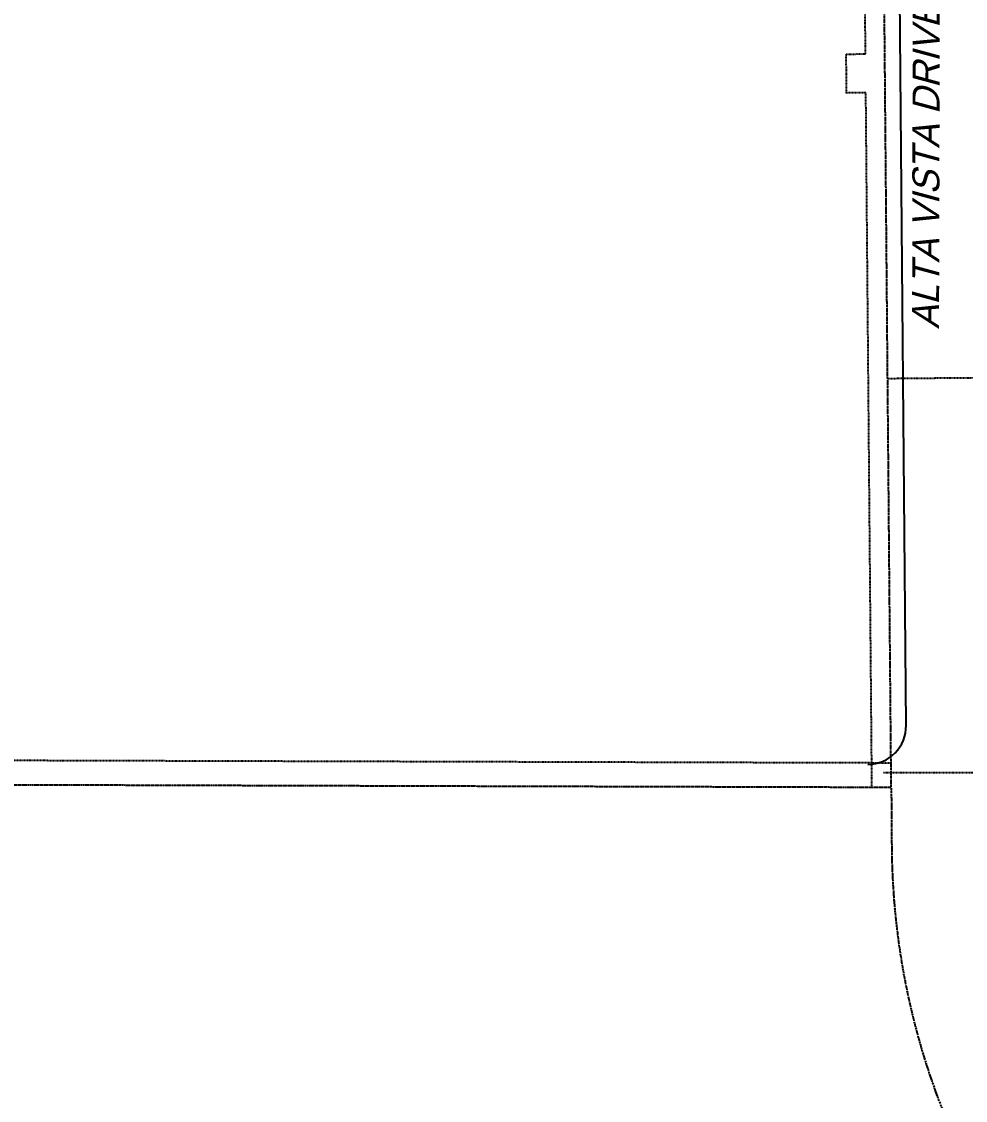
# Model space of a CAD drawing. Header units: feet. Extents: x 2327405 to 2393004, y 6977726 to 7089689.
# Drawn here: x 2341565 to 2342054, y 7038578 to 7039138 of the extents above; entities that cross this region are included whole.
import ezdxf

# ---------------------------------------------------------------- set-up
doc = ezdxf.new("R2010")
doc.units = ezdxf.units.FT
doc.header["$MEASUREMENT"] = 0
for name, pattern in [('HIDN50', [0.1875, 0.125, -0.0625]), ('PHANTOM2', [1.25, 0.625, -0.125, 0.125, -0.125, 0.125, -0.125]), ('PHNTM50', [1.5, 1, -0.1, 0.1, -0.1, 0.1, -0.1])]:
    doc.linetypes.add(name, pattern=pattern)
doc.layers.get('0').update_dxf_attribs({"linetype": 'CONTINUOUS'})
for name, color, linetype in [('s-adjoiner', 252, 'PHANTOM2'), ('s-curb', 55, 'CONTINUOUS'), ('s-EASE', 251, 'HIDN50'), ('s-row', 252, 'PHNTM50'), ('s-street names', 252, 'CONTINUOUS'), ('s-w', 251, 'HIDN50')]:
    doc.layers.add(name, color=color, linetype=linetype)
doc.styles.add('TB', font='tb-ld.shx', dxfattribs={"oblique": 15, "height": 1.377953})

# ---------------------------------------------------------------- blocks, each defined once
blk = doc.blocks.new('2005042-10b')
at = {"layer": 's-adjoiner'}
blk.add_line((2340595.5905, 7038744.69688), (2342015.67625, 7038740.67036), dxfattribs=at)
at = {"layer": 's-curb'}
blk.add_line((2342023.3968, 7038772.65111), (2342019.38565, 7039231.19306), dxfattribs=at)
blk.add_arc((2342003.39756, 7038772.47616), 20, 270.4599872, 0.5011887, dxfattribs=at)
at = {"layer": 's-EASE'}
for p, q in [((2342002.35266, 7039120.56835), (2342001.38634, 7039231.03561)), ((2342002.35266, 7039120.56835), (2341992.35305, 7039120.48088)), ((2341992.52799, 7039100.48164), (2341992.35305, 7039120.48088)), ((2342002.52761, 7039100.56912), (2341992.52799, 7039100.48164)), ((2342005.67562, 7038740.69872), (2342002.52761, 7039100.56912)), ((2342015.5669, 7038753.17072), (2340595.48115, 7038757.19724))]:
    blk.add_line(p, q, dxfattribs=at)
at = {"layer": 's-row'}
for p, q in [((2342015.67625, 7038740.67036), (2342011.38596, 7039231.12308)), ((2342015.68036, 7038740.24025), (2342015.903, 7038709.60106))]:
    blk.add_line(p, q, dxfattribs=at)
blk.add_arc((2342395.89306, 7038712.35035), 380, 180.4145371, 202.5057468, dxfattribs=at)
at = {"layer": 's-w', "flags": 128}
for points in [[(2342013.82285, 7038952.54547), (2342088.82004, 7038953.20152)], [(2342643.18542, 7038331.71546), (2342643.03443, 7038348.52104), (2342468.61464, 7038744.83234), (2342466.56669, 7038746.89193), (2342071.58521, 7038748.01187), (2342011.58545, 7038748.18199)]]:
    blk.add_lwpolyline(points, dxfattribs=at)
at = {"layer": 's-street names', "style": 'TB', "oblique": 15}
blk.add_text('ALTA VISTA DRIVE', height=14, rotation=89.8814356, dxfattribs=at).set_placement((2342040.4628, 7038978.10055))

msp = doc.modelspace()

# ---------------------------------------------------------------- block references
msp.add_blockref('2005042-10b', (0, 0))
msp.add_blockref('2005042-10b', (0, 0))

doc.saveas('drawing.dxf')
